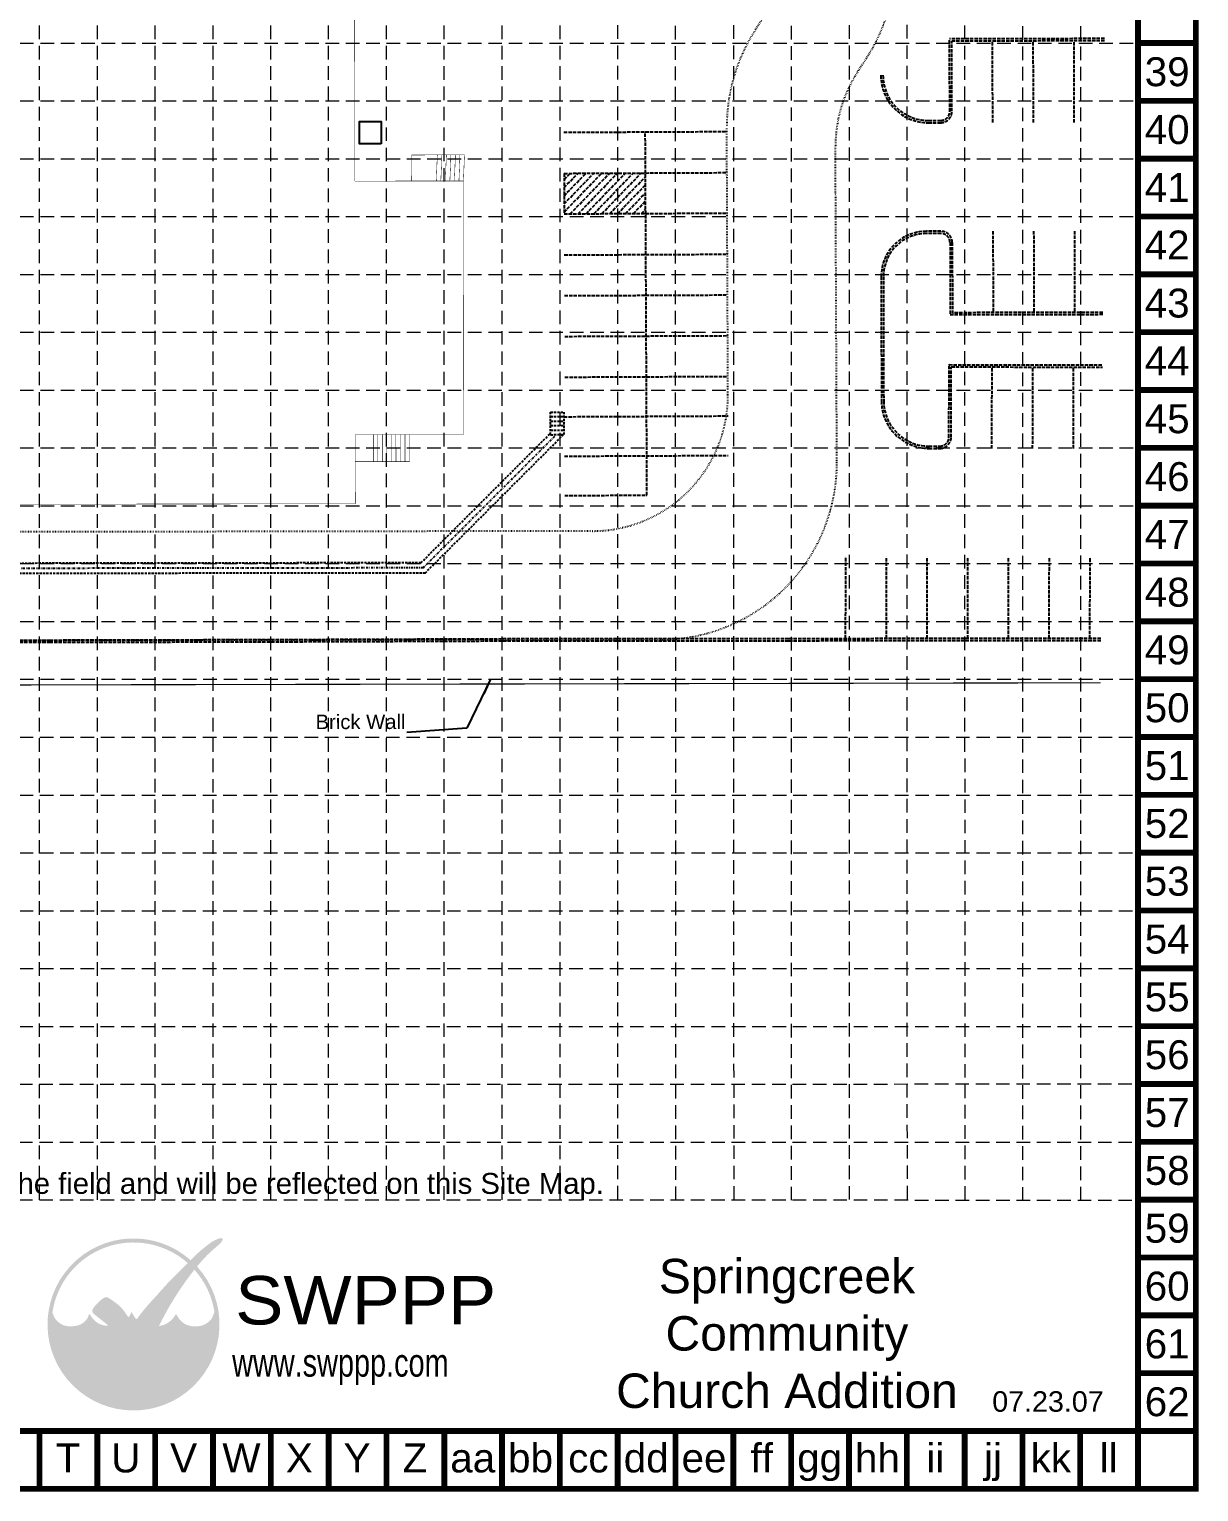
# Model space of a CAD drawing. Extents: x 20008 to 20520, y 641 to 1460.
# Drawn here: x 20261.7 to 20520.2, y 640.6 to 963.8 of the extents above; entities that cross this region are included whole.
import ezdxf
from ezdxf.enums import TextEntityAlignment as Align

# ---------------------------------------------------------------- set-up
doc = ezdxf.new("R2010")
doc.units = 0
doc.header["$MEASUREMENT"] = 0
for name, pattern in [('DASHDOT', [1, 0.5, -0.25, 0, -0.25]), ('DASHED', [0.75, 0.5, -0.25]), ('DIVIDE', [1.25, 0.5, -0.25, 0, -0.25, 0, -0.25]), ('DOT', [0.25, 0, -0.25]), ('HIDDEN', [0.375, 0.25, -0.125]), ('USTATION2', [1, 0.75, -0.25])]:
    doc.linetypes.add(name, pattern=pattern)
doc.layers.get('0').update_dxf_attribs({"linetype": 'CONTINUOUS'})
for name, color, linetype in [('17', 7, 'CONTINUOUS'), ('31', 7, 'CONTINUOUS'), ('32', 7, 'CONTINUOUS'), ('35', 7, 'CONTINUOUS'), ('36', 7, 'CONTINUOUS'), ('41', 7, 'CONTINUOUS'), ('BASE', 7, 'CONTINUOUS'), ('GRID', 254, 'HIDDEN'), ('LOGO', 7, 'CONTINUOUS')]:
    doc.layers.add(name, color=color, linetype=linetype)
doc.styles.add("L200'", font='ARIAL.TTF', dxfattribs={"height": 0.001969})
doc.styles.add('LOGO1', font='ROCKEB.TTF', dxfattribs={"height": 25})
doc.styles.get("Standard").update_dxf_attribs({"font": 'ARIAL.TTF', "height": 0.2})

# ---------------------------------------------------------------- blocks, each defined once
blk = doc.blocks.new('1A')
at = {"layer": '32', "color": 1, "linetype": 'Continuous'}
blk.add_lwpolyline([(0, 0), (0.023, -10.972), (0.023, -10.972), (0.023, -10.972)], dxfattribs=at)
blk = doc.blocks.new('new logo')
at = {"layer": 'LOGO'}
h = blk.add_hatch(color=170, dxfattribs=at)
h.paths.add_polyline_path([(67.43, 44.06), (66.82, 44.7), (66.35, 45.25), (65.96, 45.76), (65.54, 46.4), (65.09, 47.19), (64.7, 47.94), (64.44, 48.47), (64.18, 49.02), (63.92, 49.58), (63.67, 50.15), (63.31, 50.99), (62.9, 52), (62.6, 52.78), (62.42, 53.27), (62.25, 53.75), (62.07, 54.23), (61.88, 54.72), (61.69, 55.22), (61.48, 55.74), (61.26, 56.27), (61.03, 56.81), (60.78, 57.37), (60.52, 57.93), (60.25, 58.5), (59.96, 59.07), (59.66, 59.64), (59.34, 60.2), (59.02, 60.77), (58.68, 61.32), (58.34, 61.87), (57.99, 62.4), (57.64, 62.91), (57.29, 63.4), (56.95, 63.87), (56.61, 64.32), (56.27, 64.74), (55.93, 65.14), (55.58, 65.53), (55.23, 65.91), (54.91, 66.23), (53.98, 66.22), (52.92, 66.33), (52.05, 66.5), (51.45, 66.64), (50.85, 66.81), (50.26, 67.01), (49.41, 67.35), (48.33, 67.91), (47.34, 68.56), (46.46, 69.26), (45.69, 70.02), (45.01, 70.79), (44.44, 71.52), (43.98, 72.16), (43.6, 72.69), (43.42, 72.95), (43.25, 73.18), (43.1, 73.38), (42.96, 73.53), (42.85, 73.65), (42.75, 73.73), (42.66, 73.76), (42.59, 73.76), (42.53, 73.71), (42.48, 73.63), (42.43, 73.52), (42.38, 73.38), (42.33, 73.22), (42.19, 72.76), (41.96, 72.1), (41.67, 71.46), (41.36, 70.91), (40.98, 70.34), (40.53, 69.77), (40.01, 69.21), (39.42, 68.67), (38.77, 68.17), (38.06, 67.7), (37.31, 67.27), (36.53, 66.9), (35.73, 66.59), (34.88, 66.34), (33.96, 66.14), (32.97, 65.99), (31.89, 65.9), (30.76, 65.86), (29.65, 65.89), (28.59, 65.97), (27.62, 66.13), (26.71, 66.36), (25.83, 66.67), (24.95, 67.08), (24.08, 67.58), (23.21, 68.18), (22.36, 68.88), (21.76, 69.47), (21.37, 69.89), (20.98, 70.36), (20.61, 70.88), (20.24, 71.46), (19.89, 72.13), (19.54, 72.89), (19.19, 73.77), (18.85, 74.77, -0.595729), (106.28, 106.77), (106.97, 107.48), (107.53, 108.05), (108.12, 108.64, 37.93689), (112.29, 104.53), (112.05, 104.24), (111.57, 103.66), (111.09, 103.06), (110.61, 102.47, -0.146449), (123.57, 75.01), (123.33, 74.47), (123.13, 73.97), (122.94, 73.5), (122.77, 73.07), (122.51, 72.4), (122.22, 71.72), (121.9, 71.1), (121.52, 70.53), (121.11, 70), (120.66, 69.51), (120.15, 69.03), (119.62, 68.57), (119.04, 68.14), (118.44, 67.73), (117.81, 67.36), (117.15, 67.03), (116.47, 66.74), (115.76, 66.49), (115.03, 66.28), (114.28, 66.11), (113.5, 65.97), (112.72, 65.88), (111.92, 65.82), (111.11, 65.8), (110.29, 65.82), (109.44, 65.89), (108.56, 66.01), (107.66, 66.19), (106.75, 66.43), (105.88, 66.73), (105.05, 67.1), (104.26, 67.53), (103.5, 68.04), (102.78, 68.61), (102.07, 69.26), (101.4, 69.96), (100.78, 70.68), (100.24, 71.38), (99.83, 72.02), (99.55, 72.52), (99.4, 72.79), (99.26, 73.03), (99.13, 73.24), (99.02, 73.4), (98.92, 73.52), (98.82, 73.58), (98.72, 73.6), (98.63, 73.58), (98.54, 73.51), (98.45, 73.42), (98.36, 73.3), (98.26, 73.16), (98.17, 73), (98.06, 72.83), (97.8, 72.39), (97.42, 71.81), (96.93, 71.14), (96.41, 70.55), (95.93, 70.06), (95.41, 69.58), (94.84, 69.11), (94.21, 68.65), (93.52, 68.19), (92.75, 67.74), (91.9, 67.28), (90.95, 66.85), (90.08, 66.57), (89.39, 66.39), (88.62, 66.22), (87.78, 66.08), (87.59, 65.61), (87.38, 65.07), (87.13, 64.45), (86.86, 63.76), (86.57, 63), (86.26, 62.19), (85.94, 61.33), (85.6, 60.44), (85.25, 59.53), (84.91, 58.59), (84.56, 57.66), (84.21, 56.72), (83.87, 55.8), (83.53, 54.89), (83.21, 54.02), (82.9, 53.18), (82.61, 52.38), (82.34, 51.64), (82.09, 50.96), (81.86, 50.33), (81.65, 49.76), (81.33, 48.95), (80.94, 48.06), (80.54, 47.29), (80.1, 46.58), (79.62, 45.94), (79.13, 45.36), (78.61, 44.81), (78.1, 44.32), (77.57, 43.87), (77.04, 43.47), (76.48, 43.12), (75.9, 42.81), (75.31, 42.55), (74.58, 42.28), (73.74, 42.05), (72.97, 41.94), (72.25, 41.93), (71.55, 42.04), (70.87, 42.22), (70.06, 42.5), (69.36, 42.77), (68.67, 43.11), (68.04, 43.53)])
h.paths.add_polyline_path([(71.76, 72.04), (70.7, 73.9), (70.07, 75.23), (69.69, 74.29), (68.67, 72.59), (67.85, 71.67), (67.95, 71.51), (68.11, 71.24), (68.27, 70.99), (68.41, 70.76), (68.55, 70.55), (68.68, 70.37), (68.8, 70.21), (68.92, 70.07), (69.04, 69.95), (69.15, 69.84), (69.26, 69.75), (69.37, 69.67), (69.48, 69.59), (69.59, 69.52), (69.7, 69.46), (69.82, 69.41), (69.94, 69.36), (70.05, 69.32), (70.17, 69.28), (70.29, 69.25), (70.41, 69.22), (70.53, 69.2), (70.64, 69.18), (70.76, 69.17), (70.88, 69.16), (71, 69.15), (71.11, 69.15), (71.22, 69.16), (71.33, 69.17), (71.44, 69.19), (71.54, 69.21), (71.64, 69.24), (71.74, 69.27), (71.84, 69.31), (71.94, 69.35), (72.04, 69.4), (72.14, 69.45), (72.24, 69.51), (72.35, 69.58), (72.45, 69.65), (72.56, 69.72), (72.67, 69.81), (72.78, 69.9), (72.89, 70), (73, 70.1), (73.11, 70.21), (73.22, 70.34), (73.3, 70.42), (72.52, 71.08)], flags=17)
blk.add_hatch(color=240, dxfattribs=at).paths.add_polyline_path([(117.73, 117.3), (118.86, 118.16), (119.82, 118.88), (120.63, 119.47), (121.31, 119.95), (121.89, 120.34), (122.37, 120.64), (122.78, 120.89), (123.13, 121.1), (123.45, 121.27), (123.73, 121.42), (123.99, 121.55), (124.22, 121.67), (124.44, 121.77), (124.65, 121.85), (124.84, 121.93), (125.03, 122.01), (125.21, 122.09), (125.4, 122.16), (125.58, 122.23), (125.76, 122.3), (125.93, 122.37), (126.1, 122.44), (126.26, 122.49), (126.41, 122.55), (126.56, 122.6), (126.69, 122.64), (126.82, 122.67), (126.95, 122.71), (127.06, 122.73), (127.18, 122.76), (127.29, 122.78), (127.39, 122.79), (127.5, 122.8), (127.6, 122.81), (127.7, 122.82), (127.79, 122.82), (127.89, 122.82), (127.98, 122.82), (128.06, 122.81), (128.14, 122.8), (128.22, 122.79), (128.29, 122.78), (128.35, 122.76), (128.42, 122.74), (128.47, 122.72), (128.52, 122.7), (128.57, 122.67), (128.62, 122.64), (128.65, 122.61), (128.69, 122.57), (128.72, 122.53), (128.75, 122.49), (128.77, 122.44), (128.79, 122.39), (128.81, 122.34), (128.82, 122.28), (128.83, 122.21), (128.84, 122.14), (128.84, 122.07), (128.84, 122), (128.83, 121.92), (128.82, 121.84), (128.81, 121.76), (128.79, 121.68), (128.77, 121.6), (128.74, 121.52), (128.7, 121.44), (128.66, 121.35), (128.61, 121.26), (128.56, 121.16), (128.5, 121.06), (128.43, 120.95), (128.35, 120.83), (128.27, 120.7), (128.18, 120.57), (128.08, 120.42), (127.96, 120.27), (127.85, 120.12), (127.71, 119.96), (127.57, 119.79), (127.42, 119.62), (127.25, 119.44), (127.06, 119.24), (126.84, 119.03), (126.58, 118.79), (126.28, 118.52), (125.94, 118.21), (125.54, 117.86), (125.08, 117.47), (124.58, 117.04), (124.04, 116.57), (123.48, 116.08), (122.89, 115.57), (122.3, 115.05), (121.71, 114.53), (121.13, 114.01), (120.58, 113.5), (120.04, 112.99), (119.52, 112.49), (119.01, 111.99), (118.51, 111.49), (118.02, 110.99), (117.53, 110.47), (117.03, 109.94), (116.53, 109.4), (116.03, 108.85), (115.52, 108.29), (115.02, 107.71), (114.51, 107.14), (114.01, 106.56), (113.51, 105.98), (113.02, 105.4), (112.54, 104.82), (112.05, 104.24), (111.57, 103.66), (111.09, 103.06), (110.59, 102.44), (110.09, 101.8), (109.56, 101.13), (109.02, 100.43), (108.45, 99.68), (107.87, 98.9), (107.27, 98.1), (106.66, 97.27), (106.04, 96.43), (105.43, 95.59), (104.82, 94.74), (104.23, 93.91), (103.65, 93.08), (103.08, 92.27), (102.52, 91.46), (101.97, 90.65), (101.42, 89.84), (100.87, 89.01), (100.32, 88.18), (99.77, 87.33), (99.2, 86.45), (98.63, 85.56), (98.06, 84.66), (97.5, 83.76), (96.94, 82.87), (96.4, 81.99), (95.88, 81.13), (95.38, 80.29), (94.91, 79.49), (94.46, 78.72), (94.03, 77.96), (93.61, 77.23), (93.21, 76.5), (92.81, 75.77), (92.41, 75.04), (92.01, 74.29), (91.6, 73.54), (91.18, 72.77), (90.78, 72.02), (90.38, 71.27), (90, 70.56), (89.64, 69.88), (89.31, 69.25), (89.01, 68.69), (88.75, 68.19), (88.53, 67.74), (88.33, 67.32), (88.15, 66.92), (87.97, 66.52), (87.78, 66.08), (87.59, 65.61), (87.38, 65.07), (87.13, 64.45), (86.86, 63.76), (86.57, 63), (86.26, 62.19), (85.94, 61.33), (85.6, 60.44), (85.25, 59.53), (84.91, 58.59), (84.56, 57.66), (84.21, 56.72), (83.87, 55.8), (83.53, 54.89), (83.21, 54.02), (82.9, 53.18), (82.61, 52.38), (82.34, 51.64), (82.09, 50.96), (81.86, 50.33), (81.65, 49.76), (81.44, 49.23), (81.24, 48.75), (81.04, 48.29), (80.84, 47.87), (80.64, 47.48), (80.43, 47.11), (80.2, 46.75), (79.97, 46.41), (79.73, 46.09), (79.49, 45.78), (79.24, 45.49), (78.99, 45.21), (78.74, 44.95), (78.48, 44.69), (78.23, 44.45), (77.97, 44.21), (77.71, 43.99), (77.44, 43.78), (77.17, 43.58), (76.9, 43.39), (76.62, 43.21), (76.33, 43.04), (76.04, 42.89), (75.75, 42.75), (75.45, 42.62), (75.16, 42.5), (74.87, 42.39), (74.58, 42.29), (74.3, 42.2), (74.02, 42.13), (73.75, 42.07), (73.49, 42.02), (73.23, 41.98), (72.98, 41.95), (72.73, 41.94), (72.49, 41.93), (72.24, 41.94), (72.01, 41.97), (71.77, 42), (71.53, 42.05), (71.3, 42.11), (71.06, 42.17), (70.83, 42.24), (70.59, 42.32), (70.35, 42.4), (70.12, 42.48), (69.88, 42.57), (69.64, 42.66), (69.4, 42.76), (69.16, 42.87), (68.93, 42.98), (68.69, 43.11), (68.47, 43.25), (68.25, 43.39), (68.04, 43.55), (67.83, 43.72), (67.62, 43.9), (67.42, 44.09), (67.22, 44.28), (67.03, 44.49), (66.83, 44.69), (66.64, 44.9), (66.45, 45.13), (66.26, 45.36), (66.06, 45.62), (65.86, 45.91), (65.65, 46.23), (65.43, 46.59), (65.2, 47), (64.96, 47.45), (64.7, 47.94), (64.44, 48.47), (64.18, 49.02), (63.92, 49.58), (63.67, 50.15), (63.43, 50.71), (63.2, 51.26), (62.99, 51.78), (62.79, 52.29), (62.6, 52.78), (62.42, 53.27), (62.25, 53.75), (62.07, 54.23), (61.88, 54.72), (61.69, 55.22), (61.48, 55.74), (61.26, 56.27), (61.03, 56.81), (60.78, 57.37), (60.52, 57.93), (60.25, 58.5), (59.96, 59.07), (59.66, 59.64), (59.34, 60.2), (59.02, 60.77), (58.68, 61.32), (58.34, 61.87), (57.99, 62.4), (57.64, 62.91), (57.29, 63.4), (56.95, 63.87), (56.61, 64.32), (56.27, 64.74), (55.93, 65.14), (55.58, 65.53), (55.23, 65.91), (54.86, 66.28), (54.49, 66.65), (54.09, 67.01), (53.68, 67.39), (53.25, 67.76), (52.81, 68.14), (52.35, 68.52), (51.89, 68.9), (51.42, 69.28), (50.95, 69.66), (50.48, 70.04), (50.01, 70.41), (49.54, 70.78), (49.09, 71.13), (48.65, 71.47), (48.24, 71.8), (47.84, 72.11), (47.47, 72.4), (47.14, 72.66), (46.83, 72.9), (46.56, 73.11), (46.32, 73.3), (46.11, 73.47), (45.92, 73.63), (45.75, 73.78), (45.6, 73.92), (45.46, 74.05), (45.34, 74.18), (45.23, 74.31), (45.13, 74.44), (45.04, 74.56), (44.96, 74.69), (44.9, 74.82), (44.84, 74.96), (44.8, 75.1), (44.76, 75.24), (44.73, 75.39), (44.72, 75.54), (44.71, 75.69), (44.7, 75.84), (44.71, 75.99), (44.72, 76.15), (44.75, 76.3), (44.78, 76.45), (44.81, 76.6), (44.86, 76.75), (44.92, 76.9), (44.99, 77.06), (45.07, 77.23), (45.17, 77.4), (45.29, 77.59), (45.42, 77.8), (45.57, 78.01), (45.73, 78.24), (45.91, 78.48), (46.11, 78.73), (46.32, 78.99), (46.55, 79.26), (46.8, 79.54), (47.06, 79.83), (47.33, 80.13), (47.62, 80.43), (47.91, 80.73), (48.21, 81.04), (48.52, 81.34), (48.84, 81.64), (49.16, 81.93), (49.48, 82.21), (49.79, 82.48), (50.1, 82.74), (50.41, 82.98), (50.7, 83.21), (50.98, 83.42), (51.24, 83.62), (51.49, 83.79), (51.7, 83.95), (51.9, 84.08), (52.08, 84.19), (52.25, 84.29), (52.4, 84.38), (52.55, 84.45), (52.68, 84.51), (52.82, 84.56), (52.95, 84.61), (53.08, 84.64), (53.21, 84.67), (53.34, 84.69), (53.47, 84.7), (53.6, 84.7), (53.72, 84.69), (53.85, 84.68), (53.97, 84.65), (54.1, 84.62), (54.22, 84.58), (54.35, 84.54), (54.48, 84.48), (54.61, 84.43), (54.74, 84.36), (54.88, 84.3), (55.02, 84.23), (55.17, 84.15), (55.34, 84.06), (55.51, 83.97), (55.7, 83.86), (55.91, 83.73), (56.14, 83.59), (56.4, 83.42), (56.68, 83.23), (56.99, 83.01), (57.32, 82.78), (57.67, 82.53), (58.03, 82.27), (58.4, 81.99), (58.79, 81.71), (59.18, 81.42), (59.57, 81.13), (59.97, 80.83), (60.37, 80.53), (60.76, 80.22), (61.15, 79.91), (61.54, 79.59), (61.91, 79.27), (62.28, 78.93), (62.64, 78.6), (62.98, 78.25), (63.32, 77.9), (63.65, 77.54), (63.97, 77.17), (64.29, 76.79), (64.6, 76.4), (64.91, 76.01), (65.22, 75.6), (65.52, 75.19), (65.82, 74.78), (66.11, 74.37), (66.39, 73.96), (66.66, 73.57), (66.91, 73.18), (67.15, 72.81), (67.37, 72.45), (67.58, 72.12), (67.77, 71.8), (67.95, 71.51), (68.11, 71.24), (68.27, 70.99), (68.41, 70.76), (68.55, 70.55), (68.68, 70.37), (68.8, 70.21), (68.92, 70.07), (69.04, 69.95), (69.15, 69.84), (69.26, 69.75), (69.37, 69.67), (69.48, 69.59), (69.59, 69.52), (69.7, 69.46), (69.82, 69.41), (69.94, 69.36), (70.05, 69.32), (70.17, 69.28), (70.29, 69.25), (70.41, 69.22), (70.53, 69.2), (70.64, 69.18), (70.76, 69.17), (70.88, 69.16), (71, 69.15), (71.11, 69.15), (71.22, 69.16), (71.33, 69.17), (71.44, 69.19), (71.54, 69.21), (71.64, 69.24), (71.74, 69.27), (71.84, 69.31), (71.94, 69.35), (72.04, 69.4), (72.14, 69.45), (72.24, 69.51), (72.35, 69.58), (72.45, 69.65), (72.56, 69.72), (72.67, 69.81), (72.78, 69.9), (72.89, 70), (73, 70.1), (73.11, 70.21), (73.22, 70.34), (73.34, 70.47), (73.46, 70.61), (73.58, 70.77), (73.72, 70.94), (73.85, 71.12), (74, 71.32), (74.15, 71.53), (74.32, 71.77), (74.5, 72.01), (74.68, 72.27), (74.88, 72.55), (75.09, 72.84), (75.32, 73.15), (75.56, 73.46), (75.82, 73.79), (76.09, 74.14), (76.37, 74.49), (76.67, 74.87), (76.99, 75.25), (77.32, 75.65), (77.66, 76.07), (78.02, 76.5), (78.39, 76.95), (78.77, 77.42), (79.18, 77.91), (79.6, 78.4), (80.03, 78.92), (80.49, 79.45), (80.96, 80), (81.46, 80.56), (81.97, 81.13), (82.5, 81.72), (83.04, 82.31), (83.59, 82.91), (84.14, 83.51), (84.68, 84.1), (85.22, 84.68), (85.74, 85.25), (86.24, 85.81), (86.73, 86.35), (87.2, 86.89), (87.67, 87.41), (88.13, 87.94), (88.59, 88.46), (89.06, 88.98), (89.53, 89.52), (90.01, 90.05), (90.5, 90.6), (91, 91.16), (91.52, 91.73), (92.06, 92.31), (92.61, 92.9), (93.18, 93.5), (93.77, 94.12), (94.38, 94.75), (95.01, 95.39), (95.64, 96.03), (96.28, 96.68), (96.92, 97.32), (97.56, 97.96), (98.19, 98.58), (98.8, 99.19), (99.39, 99.77), (99.96, 100.34), (100.52, 100.9), (101.07, 101.45), (101.61, 101.98), (102.14, 102.52), (102.66, 103.05), (103.19, 103.59), (103.72, 104.13), (104.25, 104.67), (104.78, 105.23), (105.32, 105.78), (105.86, 106.34), (106.41, 106.91), (106.97, 107.48), (107.53, 108.05), (108.11, 108.62), (108.69, 109.2), (109.27, 109.77), (109.86, 110.34), (110.45, 110.91), (111.04, 111.47), (111.62, 112.02), (112.2, 112.56), (112.77, 113.1), (113.35, 113.62), (113.95, 114.16), (114.58, 114.71), (115.26, 115.3), (116.01, 115.91), (116.82, 116.58)])
at = {"layer": 'LOGO', "style": 'LOGO1'}
for s, height, width, p in [('SWPPP', 31.324, 1.115, (136.96, 67.05)), ('www.swppp.com', 18.1118, 0.77, (135.01, 33.35))]:
    blk.add_text(s, height=height, dxfattribs=dict(at, width=width)).set_placement(p)

msp = doc.modelspace()

# ---------------------------------------------------------------- linework, layer by layer
at = {"layer": '17', "color": 7, "linetype": 'DASHED', "const_width": 0.1}
for points in [[(20333.51, 1044.93), (20333.66, 930.23)], [(20346.19, 936), (20357.88, 936.05)], [(20346.19, 936), (20346.2, 930.24)], [(20351.88, 936.02), (20351.66, 930.23)], [(20352.88, 936.03), (20352.66, 930.24)], [(20353.88, 936.03), (20353.66, 930.24)], [(20354.88, 936.04), (20354.66, 930.24)], [(20355.88, 936.04), (20355.66, 930.25)], [(20356.88, 936.05), (20356.66, 930.25)], [(20357.88, 936.05), (20357.66, 930.26)], [(20333.66, 930.23), (20357.66, 930.26)], [(20357.66, 930.26), (20357.73, 874.26)], [(20357.73, 874.26), (20333.73, 874.23)], [(20333.73, 874.23), (20333.75, 858.93)], [(20337.73, 874.23), (20337.74, 868.23)], [(20338.73, 874.23), (20338.74, 868.23)], [(20339.73, 874.24), (20339.74, 868.24)], [(20340.73, 874.24), (20340.74, 868.24)], [(20341.73, 874.24), (20341.74, 868.24)], [(20342.73, 874.24), (20342.74, 868.24)], [(20343.73, 874.24), (20343.74, 868.24)], [(20344.73, 874.24), (20344.74, 868.24)], [(20345.73, 874.24), (20345.74, 868.24)], [(20345.74, 868.24), (20333.74, 868.23)], [(20333.75, 858.93), (20168.55, 858.72)]]:
    msp.add_lwpolyline(points, dxfattribs=at)
at = {"layer": '31', "color": 7, "linetype": 'DIVIDE', "const_width": 0.25}
msp.add_lwpolyline([(20498.47, 819.38), (20088.92, 818.55)], dxfattribs=at)
at = {"layer": '35', "color": 7, "linetype": 'DOT'}
for p, q in [((20422.21, 963.69), (20424.18, 966.72)), ((20444.76, 954.34), (20446.73, 957.35)), ((20416.13, 883.04), (20415.86, 942.19)), ((20440.2, 868.1), (20439.88, 937.8)), ((20386.18, 852.9), (20165.35, 852.55)), ((20401.26, 828.92), (20150.37, 828.53))]:
    msp.add_line(p, q, dxfattribs=at)
at = {"layer": '35', "color": 7, "linetype": 'USTATION2'}
for p, q in [((20499.34, 961.72), (20465.1, 961.65)), ((20465.14, 945.64), (20465.1, 961.65)), ((20499.33, 961.22), (20465.61, 961.15)), ((20465.64, 945.65), (20465.61, 961.15)), ((20474.64, 943.16), (20474.61, 961.17)), ((20483.64, 943.18), (20483.61, 961.18)), ((20492.64, 943.2), (20492.61, 961.2)), ((20379.84, 941.02), (20397.85, 941.1)), ((20397.85, 941.1), (20415.87, 941.19)), ((20397.98, 914), (20397.85, 941.1)), ((20460.42, 943.63), (20463.14, 943.64)), ((20460.42, 943.13), (20463.14, 943.14)), ((20379.91, 923.39), (20388.21, 931.98)), ((20379.91, 925.19), (20386.46, 931.97)), ((20379.93, 931.94), (20379.91, 923)), ((20379.92, 927), (20384.72, 931.96)), ((20379.92, 928.8), (20382.97, 931.96)), ((20379.93, 931.94), (20397.89, 932.02)), ((20379.93, 930.61), (20381.22, 931.95)), ((20381.27, 923), (20389.96, 931.99)), ((20383.02, 923.01), (20391.7, 932)), ((20384.77, 923.02), (20393.45, 932)), ((20386.51, 923.03), (20395.19, 932.01)), ((20388.26, 923.04), (20396.94, 932.02)), ((20390, 923.04), (20397.9, 931.21)), ((20397.89, 932.02), (20415.91, 932.11)), ((20391.75, 923.05), (20397.9, 929.42)), ((20393.5, 923.06), (20397.91, 927.63)), ((20395.24, 923.07), (20397.92, 925.84)), ((20379.91, 923), (20397.93, 923.08)), ((20396.99, 923.08), (20397.93, 924.05)), ((20397.93, 923.08), (20415.95, 923.16)), ((20463.19, 919.14), (20459.97, 919.14)), ((20463.19, 918.64), (20459.97, 918.64)), ((20474.69, 919.16), (20474.73, 901.17)), ((20483.69, 919.18), (20483.73, 901.19)), ((20492.69, 919.2), (20492.73, 901.2)), ((20465.2, 916.65), (20465.23, 900.65)), ((20465.7, 916.65), (20465.73, 901.15)), ((20379.95, 913.92), (20397.98, 914)), ((20397.98, 914), (20415.99, 914.08)), ((20398.22, 860.84), (20397.98, 914)), ((20449.99, 909.12), (20450.04, 881.65)), ((20450.49, 909.12), (20450.54, 881.65)), ((20379.99, 904.92), (20416.03, 905.08)), ((20498.96, 900.72), (20465.23, 900.65)), ((20498.97, 901.22), (20465.73, 901.15)), ((20380.03, 895.92), (20416.07, 896.08)), ((20464.97, 873.66), (20464.99, 889.67)), ((20464.99, 889.67), (20498.9, 889.63)), ((20465.47, 873.66), (20465.49, 889.17)), ((20465.49, 889.17), (20498.89, 889.13)), ((20474.47, 871.15), (20474.49, 889.16)), ((20483.47, 871.14), (20483.49, 889.14)), ((20492.47, 871.13), (20492.49, 889.13)), ((20380.07, 886.92), (20416.11, 887.08)), ((20379.84, 878.17), (20416.15, 878.34)), ((20380.01, 869.45), (20416.19, 869.61)), ((20460.53, 871.67), (20462.97, 871.67)), ((20460.53, 871.17), (20462.97, 871.17)), ((20380.06, 860.75), (20398.22, 860.84)), ((20442.13, 829.2), (20442.16, 847.2)), ((20451.13, 829.19), (20451.16, 847.19)), ((20460.13, 829.18), (20460.16, 847.18)), ((20469.13, 829.17), (20469.16, 847.17)), ((20478.13, 829.15), (20478.16, 847.15)), ((20487.13, 829.14), (20487.16, 847.14)), ((20496.13, 829.13), (20496.16, 847.13)), ((20266.32, 828.75), (20208.91, 828.68)), ((20320.92, 828.88), (20266.32, 828.75)), ((20376.13, 829.09), (20320.92, 828.88)), ((20429.55, 829.1), (20376.13, 829.09)), ((20482.38, 829.17), (20429.55, 829.1)), ((20498.53, 829.14), (20482.38, 829.17))]:
    msp.add_line(p, q, dxfattribs=at)
msp.add_lwpolyline([(20498.52, 828.64), (20482.38, 828.67), (20429.55, 828.6), (20376.14, 828.59), (20320.92, 828.38), (20266.32, 828.25), (20208.91, 828.18), (20158.58, 827.95), (20144.69, 827.97)], dxfattribs=at)
at = {"layer": '35', "color": 7, "linetype": 'DOT'}
for centre, radius, start, end in [((20414.07, 978.67), 39, 326.8612, 0.1182), ((20454.86, 942.37), 39, 146.8557, 180.2621), ((20469.88, 937.94), 30, 146.8579, 180.2622), ((20386.13, 882.9), 30, 270.0903, 0.2617), ((20401.2, 867.92), 39, 270.0902, 0.2614)]:
    msp.add_arc(centre, radius, start, end, dxfattribs=at)
at = {"layer": '35', "color": 7, "linetype": 'USTATION2'}
for centre, radius, start, end in [((20460.4, 953.63), 10.5, 180.1172, 270.1158), ((20460.39, 953.63), 10, 180.1187, 270.1175), ((20463.14, 945.64), 2.5, 270.1159, 0.1219), ((20463.14, 945.64), 2, 270.1099, 0.1123), ((20459.99, 909.14), 10, 90.1164, 180.1129), ((20459.99, 909.14), 9.5, 90.1164, 180.1129), ((20463.2, 916.64), 2.5, 0.1143, 90.1204), ((20463.2, 916.64), 2, 0.1144, 90.116), ((20460.54, 881.67), 10.5, 180.1159, 269.9264), ((20460.54, 881.67), 10, 180.1165, 269.9271), ((20462.97, 873.67), 2, 269.9272, 359.9342), ((20462.97, 873.67), 2.5, 269.9248, 359.9289)]:
    msp.add_arc(centre, radius, start, end, dxfattribs=at)
at = {"layer": '36', "color": 7, "linetype": 'Continuous'}
for p, q in [((20363.64, 820.21), (20358.42, 809.32)), ((20358.42, 809.32), (20345.13, 808.4))]:
    msp.add_line(p, q, dxfattribs=at)
at = {"layer": '41', "color": 5, "linetype": 'DASHED'}
for p, q in [((20376.91, 879.2), (20379.9, 879.21)), ((20376.92, 874.2), (20376.91, 879.2)), ((20379.92, 874.21), (20379.9, 879.21)), ((20376.91, 878.2), (20379.9, 878.21)), ((20376.91, 877.2), (20379.9, 877.21)), ((20376.92, 876.2), (20379.9, 876.21)), ((20348.26, 845.88), (20376.92, 874.54)), ((20349.2, 843.63), (20379.77, 874.21)), ((20376.92, 875.2), (20379.9, 875.21)), ((20376.92, 874.2), (20379.92, 874.21)), ((20349.2, 843.63), (20144.04, 843.37)), ((20348.26, 845.88), (20144.97, 845.62))]:
    msp.add_line(p, q, dxfattribs=at)
at = {"layer": '41', "color": 5, "linetype": 'DASHDOT'}
for q in [(20378.18, 874.21), (20144.51, 844.5)]:
    msp.add_line((20348.73, 844.76), q, dxfattribs=at)
at = {"layer": 'BASE', "const_width": 1.28}
for points in [[(20519.54, 641.26), (20519.54, 1459.12), (20008.38, 1459.12), (20008.38, 641.26)], [(20506.76, 654.04), (20506.76, 1446.34), (20021.16, 1446.34), (20021.16, 654.04)]]:
    msp.add_lwpolyline(points, close=True, dxfattribs=at)
for points in [[(20519.54, 960.74), (20506.76, 960.74)], [(20519.54, 947.96), (20506.76, 947.96)], [(20519.54, 935.18), (20506.76, 935.18)], [(20519.54, 922.4), (20506.76, 922.4)], [(20519.54, 909.62), (20506.76, 909.62)], [(20519.54, 896.84), (20506.76, 896.84)], [(20519.54, 884.06), (20506.76, 884.06)], [(20519.54, 871.28), (20506.76, 871.28)], [(20519.54, 858.5), (20506.76, 858.5)], [(20519.54, 845.72), (20506.76, 845.72)], [(20519.54, 832.95), (20506.76, 832.95)], [(20519.54, 820.17), (20506.76, 820.17)], [(20519.54, 807.39), (20506.76, 807.39)], [(20519.54, 794.61), (20506.76, 794.61)], [(20519.54, 781.83), (20506.76, 781.83)], [(20519.54, 769.05), (20506.76, 769.05)], [(20519.54, 756.27), (20506.76, 756.27)], [(20519.54, 743.49), (20506.76, 743.49)], [(20519.54, 730.71), (20506.76, 730.71)], [(20519.54, 717.93), (20506.76, 717.93)], [(20519.54, 705.15), (20506.76, 705.15)], [(20519.54, 692.38), (20506.76, 692.38)], [(20519.54, 679.6), (20506.76, 679.6)], [(20519.54, 666.82), (20506.76, 666.82)], [(20263.96, 654.04), (20263.96, 641.26)], [(20276.74, 654.04), (20276.74, 641.26)], [(20289.52, 654.04), (20289.52, 641.26)], [(20302.3, 654.04), (20302.3, 641.26)], [(20315.08, 654.04), (20315.08, 641.26)], [(20327.86, 654.04), (20327.86, 641.26)], [(20340.64, 654.04), (20340.64, 641.26)], [(20353.42, 654.04), (20353.42, 641.26)], [(20366.19, 654.04), (20366.19, 641.26)], [(20378.97, 654.04), (20378.97, 641.26)], [(20391.75, 654.04), (20391.75, 641.26)], [(20404.53, 654.04), (20404.53, 641.26)], [(20417.31, 654.04), (20417.31, 641.26)], [(20430.09, 654.04), (20430.09, 641.26)], [(20442.87, 654.04), (20442.87, 641.26)], [(20455.65, 654.04), (20455.65, 641.26)], [(20468.43, 654.04), (20468.43, 641.26)], [(20481.21, 654.04), (20481.21, 641.26)], [(20493.99, 654.04), (20493.99, 641.26)], [(20506.76, 654.04), (20506.76, 641.26)], [(20519.54, 654.04), (20506.76, 654.04)]]:
    msp.add_lwpolyline(points, dxfattribs=at)
at = {"layer": 'GRID', "color": 252, "linetype": 'HIDDEN', "lineweight": 0, "ltscale": 12}
for p, q in [((20263.96, 705.12), (20263.96, 1446.34)), ((20276.74, 705.12), (20276.74, 1446.34)), ((20289.52, 705.12), (20289.52, 1446.34)), ((20302.3, 705.11), (20302.3, 1446.34)), ((20315.08, 705.11), (20315.08, 1446.34)), ((20327.86, 705.11), (20327.86, 1446.34)), ((20340.64, 705.11), (20340.64, 1446.34)), ((20353.42, 705.11), (20353.42, 1446.34)), ((20366.19, 705.1), (20366.19, 1446.34)), ((20379.03, 705.13), (20378.97, 1446.34)), ((20391.8, 705.2), (20391.75, 1446.34)), ((20404.57, 705.04), (20404.53, 1446.34)), ((20417.46, 705.16), (20417.37, 1446.63)), ((20430.17, 705.03), (20430.15, 1446.63)), ((20442.97, 705.18), (20442.93, 1446.63)), ((20455.77, 705.23), (20455.7, 1446.63)), ((20468.52, 705.12), (20468.48, 1446.63)), ((20481.33, 704.95), (20481.26, 1446.63)), ((20494.12, 704.98), (20494.04, 1446.63)), ((20021.16, 960.74), (20506.76, 960.74)), ((20021.16, 947.96), (20506.76, 947.96)), ((20021.16, 935.18), (20506.76, 935.18)), ((20021.16, 922.4), (20506.76, 922.4)), ((20021.16, 909.62), (20506.76, 909.62)), ((20021.16, 896.84), (20506.76, 896.84)), ((20021.16, 884.06), (20506.76, 884.06)), ((20021.16, 871.28), (20506.76, 871.28)), ((20021.16, 858.5), (20506.76, 858.5)), ((20021.16, 845.72), (20506.76, 845.72)), ((20021.16, 832.95), (20506.76, 832.95)), ((20021.16, 820.17), (20506.76, 820.17)), ((20021.04, 807.34), (20506.64, 807.34)), ((20021.04, 794.57), (20506.64, 794.57)), ((20021.04, 781.79), (20506.64, 781.79)), ((20021.04, 769.01), (20506.64, 769.01)), ((20021.04, 756.23), (20506.64, 756.23)), ((20020.97, 743.46), (20506.24, 743.43)), ((20020.88, 730.64), (20506.24, 730.73)), ((20020.92, 717.89), (20506.28, 717.86)), ((20020.92, 705.16), (20506.27, 705.08))]:
    msp.add_line(p, q, dxfattribs=at)
at = {"layer": 'GRID', "color": 5, "linetype": 'Continuous'}
msp.add_lwpolyline([(20339.47, 938.49), (20334.67, 938.49), (20334.67, 943.39), (20339.47, 943.39)], close=True, dxfattribs=at)

# ---------------------------------------------------------------- block references
at = {"layer": '36', "color": 7, "linetype": 'Continuous', "xscale": 0.3280839895013123, "yscale": 0.3280839895013123, "rotation": 335.6209237851572}
msp.add_blockref('1A', (20363.64, 820.21), dxfattribs=at)
at = {"layer": 'GRID', "xscale": 0.342000000000553, "yscale": 0.3419999999999845, "zscale": 0.3419999999999985}
msp.add_blockref('new logo', (20260.36, 654.65), dxfattribs=at)

# ---------------------------------------------------------------- texts
at = {"insert": (20429.16, 692.08), "char_height": 7.6, "width": 85.6711, "attachment_point": 2}
msp.add_mtext('Springcreek Community Church Addition', dxfattribs=at)
at = {"layer": '36', "color": 7, "linetype": 'Continuous'}
msp.add_text('Brick Wall', height=3.2, rotation=0.0733, dxfattribs=at).set_placement((20334.91, 809.15), align=Align.CENTER)
at = {"layer": 'BASE'}
for s, p in [('39', (20513.2, 954.4)), ('40', (20513.2, 941.62)), ('41', (20513.2, 928.84)), ('42', (20513.18, 916.11)), ('43', (20513.2, 903.28)), ('44', (20513.2, 890.5)), ('45', (20513.2, 877.72)), ('46', (20513.2, 864.94)), ('47', (20513.2, 852.17)), ('48', (20513.2, 839.39)), ('49', (20513.2, 826.64)), ('50', (20513.2, 813.86)), ('51', (20513.2, 801.08)), ('52', (20513.2, 788.3)), ('53', (20513.2, 775.52)), ('54', (20513.2, 762.74)), ('55', (20513.2, 749.96)), ('56', (20513.2, 737.19)), ('57', (20513.2, 724.41)), ('58', (20513.2, 711.63)), ('59', (20513.2, 698.85)), ('60', (20513.2, 686.07)), ('61', (20513.2, 673.29)), ('62', (20513.2, 660.51)), ('T', (20270.26, 648.09)), ('U', (20283.03, 648.09)), ('V', (20295.81, 648.09)), ('W', (20308.59, 648.09)), ('X', (20321.37, 648.09)), ('Y', (20334.15, 648.09)), ('Z', (20346.93, 648.09)), ('aa', (20359.71, 648.09)), ('bb', (20372.49, 648.09)), ('cc', (20385.27, 648.09)), ('dd', (20398.05, 648.09)), ('ee', (20410.83, 648.09)), ('ff', (20423.6, 648.09)), ('gg', (20436.38, 648.09)), ('hh', (20449.16, 648.09)), ('ii', (20461.94, 648.09)), ('jj', (20474.72, 648.09)), ('kk', (20487.5, 648.09)), ('ll', (20500.28, 648.09))]:
    msp.add_text(s, height=6.39, dxfattribs=at).set_placement(p, align=Align.MIDDLE_CENTER)
at = {"layer": 'BASE', "color": 7, "style": "L200'"}
msp.add_text('Location of construction entrance and concrete washout will be determined in the field and will be reflected on this Site Map.', height=4.62321, dxfattribs=at).set_placement((20034.74, 706.44))
at = {"layer": 'BASE'}
msp.add_text('07.23.07', height=4.529, dxfattribs=at).set_placement((20486.85, 658.3), align=Align.CENTER)

doc.saveas('drawing.dxf')
